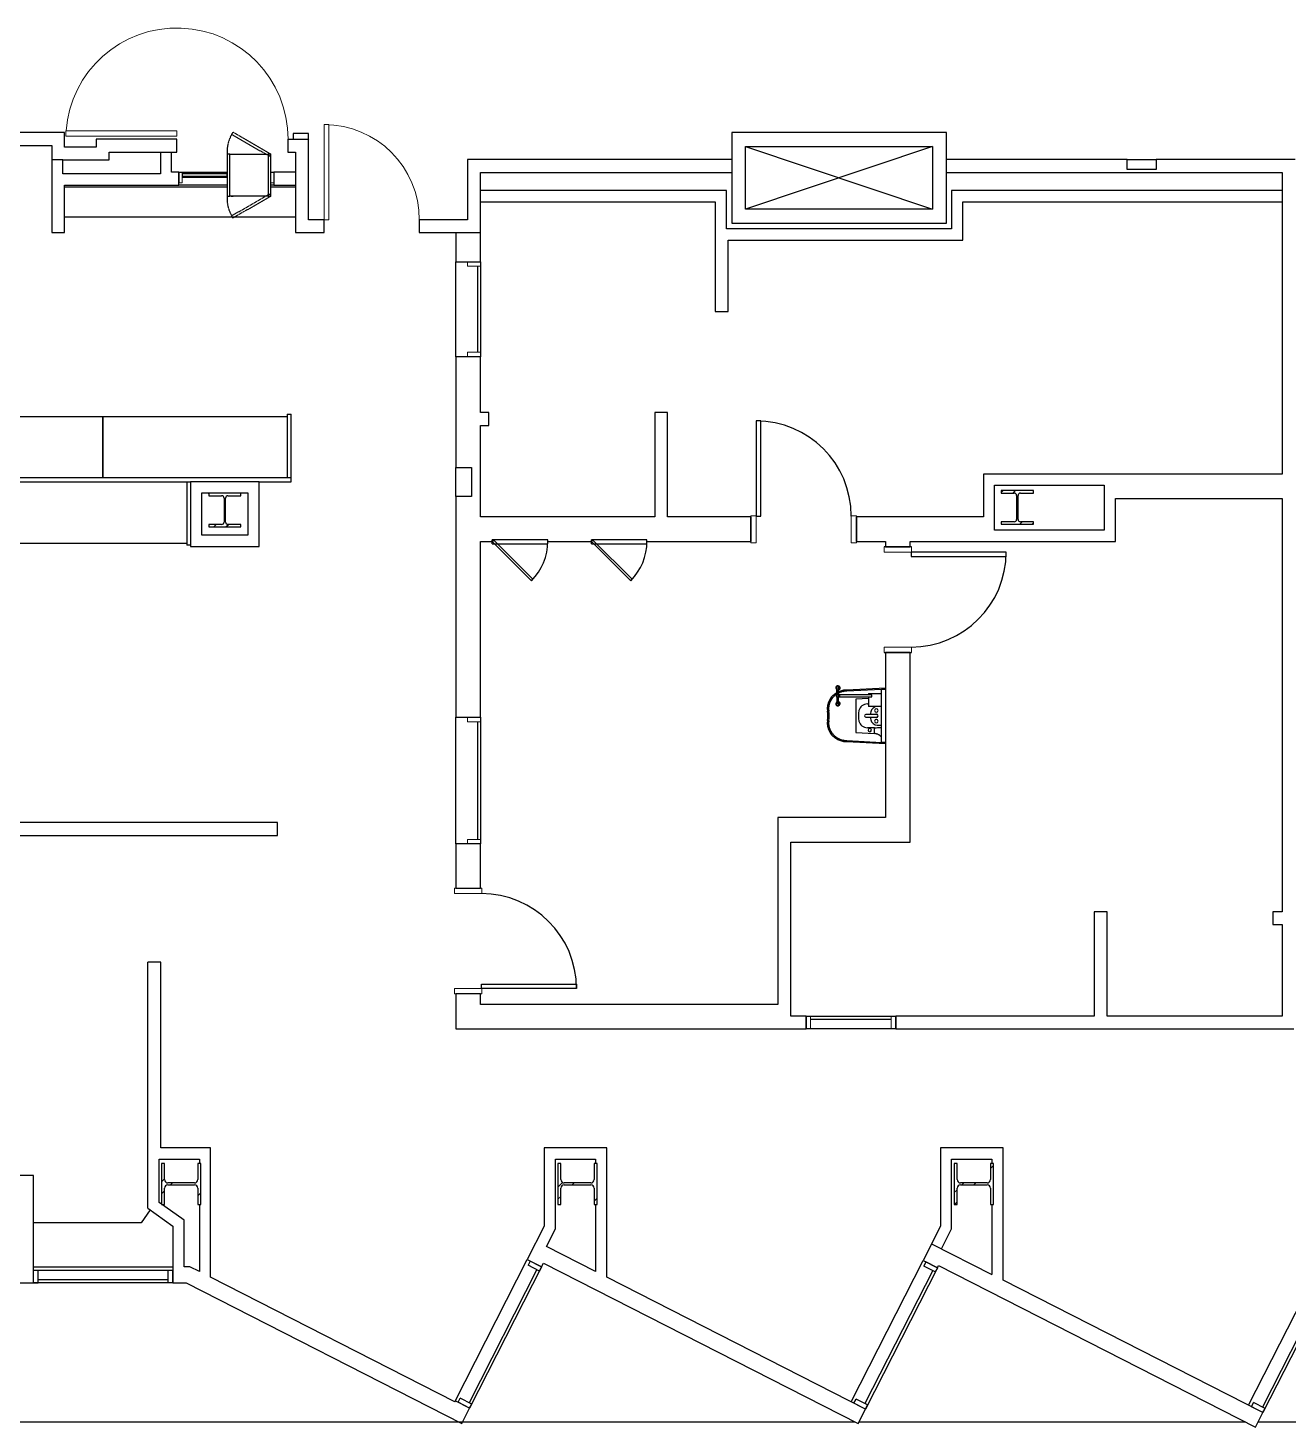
# Model space of a CAD drawing. Extents: x 0 to 5623, y -76 to 3106.
# Drawn here: x 3973 to 4450, y 1308 to 1838 of the extents above; entities that cross this region are included whole.
import ezdxf

# ---------------------------------------------------------------- set-up
doc = ezdxf.new("R2010")
doc.units = 0
doc.header["$MEASUREMENT"] = 0
doc.linetypes.add('Dash', pattern=[0.25, 0.125, -0.125])
for name, color, linetype in [('A-DOOR', 2, 'CONTINUOUS'), ('A-FLOR-CASE', 3, 'CONTINUOUS'), ('A-FLOR-PFIX', 2, 'CONTINUOUS'), ('A-FLOR-SHFT', 1, 'CONTINUOUS'), ('A-GLAZ', 2, 'CONTINUOUS'), ('A-GLAZ-SILL', 1, 'CONTINUOUS'), ('A-WALL-FULL', 6, 'CONTINUOUS'), ('S-COLS', 5, 'CONTINUOUS')]:
    doc.layers.add(name, color=color, linetype=linetype)
for name, color, linetype, lineweight in [('A-GENM', 1, 'CONTINUOUS', 9), ('A-WALL', 4, 'CONTINUOUS', 35), ('E-A-GLAZ', 2, 'CONTINUOUS', 9)]:
    doc.layers.add(name, color=color, linetype=linetype, lineweight=lineweight)

msp = doc.modelspace()

# ---------------------------------------------------------------- hatches: boundary and pattern name
at = {"layer": 'S-COLS'}
h = msp.add_hatch(dxfattribs=at)
h.set_pattern_fill('FP_18', color=256, style=0, pattern_type=2)
h.set_pattern_definition([(45, (-10.131, 122.846), (-9.503515, 9.503515), []), (45, (-10.131, 137.246), (-9.503515, 9.503515), [])])
h.paths.add_polyline_path([(4041.79, 1648.77), (4053.99, 1648.77), (4053.99, 1649.67), (4049.08, 1649.67), (4048.62, 1649.8), (4048.29, 1650.13), (4048.16, 1650.59), (4048.16, 1659.66), (4048.29, 1660.12), (4048.62, 1660.45), (4049.08, 1660.57), (4053.99, 1660.57), (4053.99, 1661.47), (4041.79, 1661.47), (4041.79, 1660.57), (4046.7, 1660.57), (4047.16, 1660.45), (4047.49, 1660.12), (4047.61, 1659.66), (4047.61, 1650.59), (4047.49, 1650.13), (4047.16, 1649.8), (4046.7, 1649.67), (4041.79, 1649.67)], flags=0)
h = msp.add_hatch(dxfattribs=at)
h.set_pattern_fill('FP_58', color=256, style=0, pattern_type=2)
h.set_pattern_definition([(45, (-10.131, 122.846), (-9.503515, 9.503515), []), (45, (-10.131, 137.246), (-9.503515, 9.503515), [])])
h.paths.add_polyline_path([(4353.99, 1649.77), (4353.99, 1650.67), (4349.08, 1650.67), (4348.62, 1650.8), (4348.29, 1651.13), (4348.16, 1651.59), (4348.16, 1660.66), (4348.29, 1661.12), (4348.62, 1661.45), (4349.08, 1661.57), (4353.99, 1661.57), (4353.99, 1662.47), (4341.79, 1662.47), (4341.79, 1661.57), (4346.7, 1661.57), (4347.16, 1661.45), (4347.49, 1661.12), (4347.61, 1660.52), (4347.61, 1651.59), (4347.49, 1651.13), (4347.16, 1650.8), (4346.7, 1650.67), (4341.79, 1650.67), (4341.79, 1649.77), (4353.37, 1649.77)], flags=0)
h = msp.add_hatch(dxfattribs=at)
h.set_pattern_fill('FP_21', color=256, angle=-90, style=0, pattern_type=2)
h.set_pattern_definition([(45, (-10.131, 122.846), (-9.503515, 9.503515), []), (45, (-10.131, 137.246), (-9.503515, 9.503515), [])])
h.paths.add_polyline_path([(4025.08, 1392.37), (4025.08, 1398.5), (4025.25, 1399.14), (4025.72, 1399.61), (4026.36, 1399.78), (4036.41, 1399.78), (4037.06, 1399.61), (4037.53, 1399.14), (4037.7, 1398.5), (4037.7, 1392.37), (4038.79, 1392.37), (4038.79, 1407.87), (4037.7, 1407.87), (4037.7, 1401.75), (4037.53, 1401.11), (4037.06, 1400.64), (4036.41, 1400.46), (4026.36, 1400.46), (4025.72, 1400.64), (4025.25, 1401.11), (4025.08, 1401.75), (4025.08, 1407.87), (4023.99, 1407.87), (4023.99, 1392.37)], flags=0)
h = msp.add_hatch(dxfattribs=at)
h.set_pattern_fill('FP_22', color=256, angle=-90, style=0, pattern_type=2)
h.set_pattern_definition([(45, (-10.131, 122.846), (-9.503515, 9.503515), []), (45, (-10.131, 137.246), (-9.503515, 9.503515), [])])
h.paths.add_polyline_path([(4175.08, 1392.37), (4175.08, 1398.5), (4175.25, 1399.14), (4175.72, 1399.61), (4176.36, 1399.78), (4186.41, 1399.78), (4187.06, 1399.61), (4187.53, 1399.14), (4187.7, 1398.5), (4187.7, 1392.37), (4188.79, 1392.37), (4188.79, 1407.87), (4187.7, 1407.87), (4187.7, 1401.75), (4187.53, 1401.11), (4187.06, 1400.64), (4186.41, 1400.46), (4176.36, 1400.46), (4175.72, 1400.64), (4175.25, 1401.11), (4175.08, 1401.75), (4175.08, 1407.87), (4173.99, 1407.87), (4173.99, 1392.37)], flags=0)
h = msp.add_hatch(dxfattribs=at)
h.set_pattern_fill('FP_23', color=256, angle=-90, style=0, pattern_type=2)
h.set_pattern_definition([(45, (-10.131, 122.846), (-9.503515, 9.503515), []), (45, (-10.131, 137.246), (-9.503515, 9.503515), [])])
h.paths.add_polyline_path([(4337.7, 1392.37), (4338.79, 1392.37), (4338.79, 1407.87), (4337.7, 1407.87), (4337.7, 1401.75), (4337.53, 1401.11), (4337.06, 1400.64), (4336.41, 1400.46), (4326.36, 1400.46), (4325.72, 1400.64), (4325.25, 1401.11), (4325.08, 1401.75), (4325.08, 1407.87), (4323.99, 1407.87), (4323.99, 1392.37), (4325.08, 1392.37), (4325.08, 1398.5), (4325.25, 1399.14), (4325.72, 1399.61), (4326.36, 1399.78), (4336.41, 1399.78), (4337.06, 1399.61), (4337.53, 1399.14), (4337.7, 1398.5)], flags=0)

# ---------------------------------------------------------------- linework, layer by layer
at = {"layer": 'A-DOOR', "lineweight": 18}
for p, q in [((4085.51, 1801), (4087.26, 1801)), ((4085.51, 1765), (4085.51, 1801)), ((4087.26, 1765), (4087.26, 1801)), ((4029.76, 1798.61), (3987.76, 1798.61)), ((3987.76, 1796.62), (3987.76, 1798.61)), ((4029.76, 1796.62), (3987.76, 1796.62)), ((4029.76, 1796.62), (4029.76, 1798.61)), ((4085.51, 1765), (4087.26, 1765)), ((4247.01, 1653), (4247.01, 1642.75)), ((4249.01, 1653), (4247.01, 1653)), ((4249.01, 1642.75), (4249.01, 1653)), ((4287.01, 1653), (4285.01, 1653)), ((4285.01, 1653), (4285.01, 1642.75)), ((4287.01, 1642.75), (4287.01, 1653)), ((4247.01, 1642.75), (4249.01, 1642.75)), ((4285.01, 1642.75), (4287.01, 1642.75)), ((4297.51, 1641.25), (4297.51, 1639.25)), ((4297.51, 1639.25), (4307.76, 1639.25)), ((4307.76, 1639.25), (4307.76, 1641.25)), ((4307.76, 1603.25), (4297.51, 1603.25)), ((4297.51, 1603.25), (4297.51, 1601.25)), ((4307.76, 1601.25), (4307.76, 1603.25)), ((4134.89, 1510), (4134.89, 1512)), ((4134.89, 1512), (4145.14, 1512)), ((4145.14, 1510), (4134.89, 1510)), ((4145.14, 1512), (4145.14, 1510)), ((4134.89, 1474), (4145.14, 1474)), ((4134.89, 1472), (4134.89, 1474)), ((4145.14, 1472), (4134.89, 1472)), ((4145.14, 1474), (4145.14, 1472))]:
    msp.add_line(p, q, dxfattribs=at)
at = {"layer": 'A-DOOR'}
for p, q in [((4249.01, 1688.87), (4249.01, 1653)), ((4250.76, 1688.87), (4249.01, 1688.87)), ((4250.76, 1652.87), (4250.76, 1688.87)), ((4249.01, 1652.87), (4250.76, 1652.87)), ((4149.14, 1642.37), (4149.14, 1643.87)), ((4170.14, 1643.87), (4149.14, 1643.87)), ((4149.14, 1643.25), (4149.67, 1643.78)), ((4149.14, 1643.25), (4163.99, 1628.4)), ((4149.14, 1642.37), (4170.14, 1642.37)), ((4164.52, 1628.93), (4149.67, 1643.78)), ((4170.14, 1642.37), (4170.14, 1643.87)), ((4186.68, 1642.37), (4186.68, 1643.87)), ((4207.68, 1643.87), (4186.68, 1643.87)), ((4186.68, 1643.25), (4187.21, 1643.78)), ((4186.68, 1643.25), (4201.53, 1628.4)), ((4186.68, 1642.37), (4207.68, 1642.37)), ((4202.06, 1628.93), (4187.21, 1643.78)), ((4207.68, 1642.37), (4207.68, 1643.87)), ((4307.64, 1639.25), (4307.64, 1637.5)), ((4307.64, 1637.5), (4343.64, 1637.5)), ((4343.64, 1639.25), (4307.76, 1639.25)), ((4343.64, 1637.5), (4343.64, 1639.25)), ((4163.99, 1628.4), (4164.52, 1628.93)), ((4201.53, 1628.4), (4202.06, 1628.93)), ((4145.01, 1475.75), (4181.01, 1475.75)), ((4145.01, 1474), (4145.01, 1475.75)), ((4181.01, 1474), (4145.14, 1474)), ((4181.01, 1475.75), (4181.01, 1474))]:
    msp.add_line(p, q, dxfattribs=at)
at = {"layer": 'A-DOOR', "lineweight": 5}
for centre, radius, end in [((4029.76, 1795.5), 42.07, 175.7667), ((4085.51, 1765), 36, 90)]:
    msp.add_arc(centre, radius, 0, end, dxfattribs=at)
at = {"layer": 'A-DOOR'}
for centre, radius, start, end in [((4249.01, 1652.87), 36, 0, 90), ((4149.41, 1642.37), 0.116, 180, 0), ((4149.14, 1643.25), 21, 315, 0), ((4186.95, 1642.37), 0.116, 180, 0), ((4186.68, 1643.25), 21, 315, 0), ((4307.64, 1639.25), 36, 270, 0), ((4145.01, 1474), 36, 0, 90)]:
    msp.add_arc(centre, radius, start, end, dxfattribs=at)
at = {"layer": 'A-FLOR-CASE'}
for p, q in [((4048.76, 1777.37), (3987.26, 1777.37)), ((4074.64, 1777.37), (4065.26, 1777.37)), ((3987.26, 1766.12), (4074.64, 1766.12)), ((4001.76, 1690.37), (3929.63, 1690.37)), ((4071.51, 1690.37), (4001.76, 1690.37)), ((4001.76, 1690.37), (4001.76, 1667.37)), ((4001.76, 1667.37), (4001.76, 1690.37)), ((4071.51, 1691.37), (4073.01, 1691.37)), ((4071.51, 1691.37), (4071.51, 1667.37)), ((4073.01, 1667.37), (4073.01, 1691.37)), ((4073.01, 1667.37), (3857.51, 1667.37)), ((3890.89, 1665.87), (4034.89, 1665.87)), ((4033.51, 1665.87), (4034.89, 1665.87)), ((4033.51, 1665.87), (4033.51, 1641.87)), ((4060.89, 1665.87), (4073.01, 1665.87)), ((4073.01, 1667.37), (4071.51, 1667.37)), ((4073.01, 1665.87), (4073.01, 1667.37)), ((3964.64, 1642.62), (4033.51, 1642.62)), ((4034.89, 1641.87), (4033.51, 1641.87)), ((4019.64, 1390.25), (4016.18, 1385.38)), ((4016.18, 1385.38), (3975.51, 1385.38))]:
    msp.add_line(p, q, dxfattribs=at)
at = {"layer": 'A-FLOR-PFIX'}
for p, q in [((4279.54, 1585.38), (4279.44, 1585.38)), ((4279.44, 1585.38), (4279.53, 1585.38)), ((4279.44, 1584.28), (4279.54, 1584.28)), ((4279.53, 1584.28), (4279.44, 1584.28)), ((4279.54, 1585.38), (4279.54, 1587.68)), ((4279.54, 1587.13), (4279.54, 1585.38)), ((4279.54, 1584.29), (4279.54, 1581.98)), ((4279.54, 1584.28), (4279.54, 1582.53)), ((4280.08, 1587.75), (4280.08, 1585.38)), ((4280.08, 1585.38), (4280.08, 1586.99)), ((4280.18, 1585.38), (4280.08, 1585.38)), ((4280.08, 1585.38), (4280.18, 1585.38)), ((4280.08, 1584.29), (4280.08, 1581.92)), ((4280.08, 1584.28), (4280.17, 1584.28)), ((4280.08, 1582.67), (4280.08, 1584.28)), ((4280.17, 1584.28), (4280.09, 1584.28)), ((4280.17, 1584.28), (4280.21, 1584.34)), ((4280.17, 1584.28), (4280.21, 1584.34)), ((4280.21, 1585.33), (4280.18, 1585.38)), ((4280.21, 1585.33), (4280.18, 1585.38)), ((4280.27, 1585.27), (4280.21, 1585.33)), ((4280.21, 1584.34), (4280.27, 1584.4)), ((4280.58, 1585.27), (4280.27, 1585.27)), ((4280.27, 1585.27), (4280.58, 1585.27)), ((4280.27, 1584.4), (4280.58, 1584.4)), ((4280.58, 1584.4), (4280.27, 1584.4)), ((4292.76, 1585.15), (4280.66, 1585.17)), ((4280.66, 1584.49), (4292.76, 1584.49)), ((4283.28, 1587.09), (4298.01, 1587.87)), ((4296.51, 1587.28), (4283.28, 1586.59)), ((4283.28, 1587.09), (4283.28, 1586.59)), ((4291.51, 1583.82), (4286.77, 1583.57)), ((4286.77, 1583.57), (4286.77, 1570.93)), ((4286.77, 1583.57), (4286.77, 1570.93)), ((4291.51, 1585.75), (4291.51, 1585.15)), ((4291.51, 1585.75), (4292.76, 1585.75)), ((4291.51, 1584.49), (4291.51, 1580.75)), ((4292.76, 1585.75), (4296.51, 1585.75)), ((4292.76, 1584.49), (4292.76, 1585.15)), ((4296.51, 1567.13), (4296.51, 1587.37)), ((4296.51, 1587.37), (4298.01, 1587.37)), ((4291.1, 1581.75), (4291.52, 1581.75)), ((4292.76, 1580.75), (4291.51, 1580.75)), ((4296.51, 1580.75), (4292.76, 1580.75)), ((4293.76, 1572.75), (4291.1, 1572.75)), ((4293.76, 1570.55), (4293.76, 1572.75)), ((4294.86, 1573.75), (4296.51, 1573.75)), ((4283.28, 1567.91), (4296.51, 1567.22)), ((4283.28, 1567.91), (4283.28, 1567.41)), ((4298.01, 1566.63), (4283.28, 1567.41)), ((4286.77, 1570.93), (4293.76, 1570.56)), ((4298.01, 1567.13), (4296.51, 1567.13))]:
    msp.add_line(p, q, dxfattribs=at)
at = {"layer": 'A-FLOR-PFIX', "flags": 128}
for points in [[(4279.54, 1585.49), (4279.38, 1585.38), (4279.15, 1585.22), (4278.93, 1585.05), (4278.71, 1584.86), (4278.51, 1584.67), (4278.3, 1584.47), (4278.11, 1584.27), (4277.93, 1584.05), (4277.75, 1583.83), (4277.59, 1583.6), (4277.43, 1583.37), (4277.28, 1583.12), (4277.18, 1582.94)], [(4282.25, 1586.53), (4281.97, 1586.48), (4281.69, 1586.42), (4281.42, 1586.35), (4281.15, 1586.26), (4280.88, 1586.17), (4280.62, 1586.06), (4280.36, 1585.95), (4280.11, 1585.82)], [(4282.19, 1587.04), (4282.74, 1587.07), (4283.28, 1587.09)], [(4283.28, 1586.59), (4282.76, 1586.56), (4282.25, 1586.53)], [(4277.18, 1582.94), (4277.07, 1582.73), (4276.96, 1582.5), (4276.87, 1582.28), (4276.78, 1582.05), (4276.7, 1581.81), (4276.63, 1581.58), (4276.58, 1581.34), (4276.53, 1581.1), (4276.49, 1580.86), (4276.46, 1580.61), (4276.44, 1580.37), (4276.43, 1580.12), (4276.43, 1579.88), (4276.44, 1579.63), (4276.46, 1579.39), (4276.49, 1579.14), (4276.5, 1579.08)], [(4276.5, 1575.42), (4276.47, 1575.18), (4276.44, 1574.93), (4276.43, 1574.69), (4276.43, 1574.44), (4276.44, 1574.2), (4276.45, 1573.95), (4276.48, 1573.71), (4276.52, 1573.47), (4276.56, 1573.22), (4276.62, 1572.99), (4276.68, 1572.75), (4276.76, 1572.51), (4276.84, 1572.28), (4276.94, 1572.06), (4277.04, 1571.83), (4277.15, 1571.61), (4277.18, 1571.56)], [(4294.51, 1577.75), (4294.51, 1577.75), (4294.51, 1577.75), (4294.5, 1577.75), (4294.49, 1577.75), (4294.47, 1577.75), (4294.46, 1577.75), (4294.44, 1577.75), (4294.41, 1577.75), (4294.39, 1577.75), (4294.36, 1577.75), (4294.32, 1577.75), (4294.29, 1577.75), (4294.25, 1577.75), (4294.21, 1577.75), (4294.16, 1577.75), (4294.12, 1577.75), (4294.07, 1577.75), (4294.02, 1577.75), (4293.96, 1577.75), (4293.91, 1577.75), (4293.85, 1577.75), (4293.79, 1577.75), (4293.73, 1577.75), (4293.66, 1577.75), (4293.59, 1577.75), (4293.53, 1577.75), (4293.46, 1577.75), (4293.39, 1577.75), (4293.31, 1577.75), (4293.24, 1577.75), (4293.16, 1577.75), (4293.09, 1577.75), (4293.01, 1577.75), (4292.93, 1577.75), (4292.85, 1577.75), (4292.78, 1577.75), (4292.7, 1577.75), (4292.62, 1577.75), (4292.54, 1577.75), (4292.46, 1577.75), (4292.38, 1577.75), (4292.3, 1577.75), (4292.22, 1577.75), (4292.14, 1577.75), (4292.06, 1577.75), (4291.98, 1577.75), (4291.91, 1577.75), (4291.83, 1577.75), (4291.76, 1577.75), (4291.68, 1577.75), (4291.61, 1577.75), (4291.54, 1577.75), (4291.47, 1577.75), (4291.4, 1577.75), (4291.34, 1577.75), (4291.27, 1577.75), (4291.21, 1577.75), (4291.15, 1577.75), (4291.09, 1577.75), (4291.04, 1577.75), (4290.99, 1577.75), (4290.94, 1577.75), (4290.89, 1577.75), (4290.84, 1577.75), (4290.8, 1577.75), (4290.76, 1577.75), (4290.72, 1577.75), (4290.69, 1577.75), (4290.66, 1577.75), (4290.63, 1577.75), (4290.6, 1577.75), (4290.58, 1577.75), (4290.56, 1577.75), (4290.55, 1577.75), (4290.53, 1577.75), (4290.52, 1577.75), (4290.52, 1577.75), (4290.51, 1577.75), (4290.51, 1577.75)], [(4290.51, 1576.75), (4290.52, 1576.75), (4290.52, 1576.75), (4290.53, 1576.75), (4290.54, 1576.75), (4290.55, 1576.75), (4290.57, 1576.75), (4290.59, 1576.75), (4290.62, 1576.75), (4290.64, 1576.75), (4290.67, 1576.75), (4290.7, 1576.75), (4290.74, 1576.75), (4290.78, 1576.75), (4290.82, 1576.75), (4290.86, 1576.75), (4290.91, 1576.75), (4290.96, 1576.75), (4291.01, 1576.75), (4291.06, 1576.75), (4291.12, 1576.75), (4291.18, 1576.75), (4291.24, 1576.75), (4291.3, 1576.75), (4291.37, 1576.75), (4291.43, 1576.75), (4291.5, 1576.75), (4291.57, 1576.75), (4291.64, 1576.75), (4291.72, 1576.75), (4291.79, 1576.75), (4291.86, 1576.75), (4291.94, 1576.75), (4292.02, 1576.75), (4292.1, 1576.75), (4292.17, 1576.75), (4292.25, 1576.75), (4292.33, 1576.75), (4292.41, 1576.75), (4292.49, 1576.75), (4292.57, 1576.75), (4292.65, 1576.75), (4292.73, 1576.75), (4292.81, 1576.75), (4292.89, 1576.75), (4292.97, 1576.75), (4293.05, 1576.75), (4293.12, 1576.75), (4293.2, 1576.75), (4293.27, 1576.75), (4293.35, 1576.75), (4293.42, 1576.75), (4293.49, 1576.75), (4293.56, 1576.75), (4293.63, 1576.75), (4293.69, 1576.75), (4293.76, 1576.75), (4293.82, 1576.75), (4293.88, 1576.75), (4293.93, 1576.75), (4293.99, 1576.75), (4294.04, 1576.75), (4294.09, 1576.75), (4294.14, 1576.75), (4294.19, 1576.75), (4294.23, 1576.75), (4294.27, 1576.75), (4294.3, 1576.75), (4294.34, 1576.75), (4294.37, 1576.75), (4294.4, 1576.75), (4294.42, 1576.75), (4294.45, 1576.75), (4294.47, 1576.75), (4294.48, 1576.75), (4294.49, 1576.75), (4294.5, 1576.75), (4294.51, 1576.75), (4294.51, 1576.75), (4294.51, 1576.75)], [(4293.76, 1572.75), (4294.38, 1572.76), (4294.96, 1572.78), (4295.48, 1572.81), (4295.91, 1572.85), (4296.24, 1572.9), (4296.45, 1572.96), (4296.51, 1573.02)], [(4277.18, 1571.56), (4277.32, 1571.31), (4277.47, 1571.07), (4277.63, 1570.84), (4277.8, 1570.61), (4277.98, 1570.39), (4278.16, 1570.18), (4278.36, 1569.97), (4278.56, 1569.78), (4278.77, 1569.59), (4278.99, 1569.41), (4279.21, 1569.24), (4279.45, 1569.07), (4279.68, 1568.92), (4279.93, 1568.78), (4280.18, 1568.65), (4280.43, 1568.52), (4280.69, 1568.41), (4280.95, 1568.31), (4281.22, 1568.21), (4281.49, 1568.13), (4281.77, 1568.06), (4282.04, 1568), (4282.25, 1567.97)], [(4283.28, 1567.41), (4282.74, 1567.43), (4282.19, 1567.46)], [(4282.25, 1567.97), (4282.76, 1567.94), (4283.28, 1567.91)]]:
    msp.add_lwpolyline(points, dxfattribs=at)
at = {"layer": 'A-FLOR-PFIX'}
for centre, radius in [((4279.76, 1588.11), 0.483), ((4279.76, 1588.11), 0.433), ((4279.76, 1581.55), 0.483), ((4279.76, 1581.55), 0.433)]:
    msp.add_circle(centre, radius, dxfattribs=at)
for centre, radius, start, end in [((4279.76, 1588.11), 0.483, 96.7486, 160.1391), ((4279.94, 1587.89), 0.742, 58.0266, 108.4426), ((4279.94, 1587.89), 0.742, 280.5802, 108.4426), ((4280, 1587.79), 0.802, 275.6615, 65.2683), ((4282.57, 1580), 6.65, 151.3602, 188.6398), ((4283.38, 1579.56), 7.58, 136.1396, 151.3602), ((4283.38, 1579.56), 7.07, 140.6073, 151.3602), ((4279.94, 1587.89), 0.742, 148.4451, 181.9734), ((4279.94, 1587.89), 0.742, 148.4451, 237.3293), ((4280, 1587.79), 0.802, 174.7317, 235.2021), ((4282.4, 1584.84), 3.06, 172.7416, 187.0013), ((4279.59, 1584.45), 0.229, 176.9374, 227.5063), ((4279.58, 1585.22), 0.214, 130.9906, 179.451), ((4282.64, 1584.84), 3.27, 173.1685, 188.1056), ((4279.66, 1585.23), 0.266, 145.0635, 179.838), ((4279.63, 1584.42), 0.232, 190.53, 217.0896), ((4279.81, 1585.85), 0.539, 239.3102, 300.5414), ((4279.81, 1583.82), 0.541, 59.1599, 120.7868), ((4283.21, 1584.83), 3.11, 171.2509, 188.266), ((4283.21, 1584.83), 3.11, 171.2509, 188.266), ((4280.34, 1584.4), 0.203, 186.5275, 216.5254), ((4280.34, 1584.4), 0.203, 186.5313, 216.5215), ((4280.28, 1585.29), 0.142, 135.8825, 173.0849), ((4280.28, 1585.29), 0.142, 135.8825, 173.0849), ((4282.81, 1584.83), 2.66, 170.5792, 189.3688), ((4280.26, 1585.26), 0.0816, 124.4621, 175.88), ((4280.28, 1584.41), 0.101, 187.9294, 225.9687), ((4282.45, 1584.83), 2.24, 169.721, 190.2802), ((4280.32, 1585.21), 0.0775, 130.408, 161.7959), ((4280.29, 1584.44), 0.0437, 185.7546, 244.417), ((4282.8, 1584.84), 2.28, 170.5114, 190.1835), ((4280.65, 1585.2), 0.0999, 137.1755, 171.3972), ((4280.6, 1584.44), 0.0453, 186.2449, 241.5633), ((4280.57, 1585.18), 0.0869, 355.5961, 87.7025), ((4280.57, 1584.49), 0.0925, 276.9537, 359.7948), ((4282.33, 1584.83), 1.75, 168.2917, 191.7083), ((4280.64, 1585.19), 0.0169, 359.4606, 183.1545), ((4280.64, 1584.48), 0.017, 176.9548, 0.1007), ((4264.47, 1577.25), 11.66, 351.3602, 8.6398), ((4282.57, 1580), 6.14, 151.3602, 188.6398), ((4264.47, 1577.25), 12.17, 351.3602, 8.6398), ((4280, 1581.88), 0.802, 124.7979, 185.2683), ((4279.94, 1581.78), 0.742, 122.6707, 211.5549), ((4279.94, 1581.78), 0.742, 178.0266, 211.5549), ((4279.76, 1581.55), 0.483, 199.8609, 263.2514), ((4279.94, 1581.78), 0.742, 251.5574, 79.4654), ((4279.94, 1581.78), 0.742, 251.5574, 301.9734), ((4280, 1581.88), 0.802, 294.7317, 84.3931), ((4296.67, 1577.25), 8.96, 167.3613, 192.6387), ((4291.1, 1578.5), 3.25, 90, 167.3613), ((4299.2, 1577.25), 6.97, 167.3613, 175.861), ((4294.86, 1578.22), 2.53, 90, 167.3613), ((4294.51, 1579.25), 0.656, 90, 270), ((4294.51, 1577.25), 0.656, 90, 131.0248), ((4294.51, 1579.25), 0.656, 270, 90), ((4294.51, 1577.25), 0.656, 270, 90), ((4282.57, 1574.5), 6.65, 171.3602, 208.6398), ((4282.57, 1574.5), 6.14, 171.3602, 208.6398), ((4291.1, 1576), 3.25, 192.6387, 270), ((4290.51, 1577.25), 0.5, 75, 165), ((4290.51, 1577.25), 0.5, 195, 285), ((4292.01, 1571.87), 0.625, 90, 270), ((4292.01, 1571.87), 0.625, 270, 90), ((4299.2, 1577.25), 6.97, 184.3891, 192.6387), ((4294.86, 1576.28), 2.53, 192.6387, 270), ((4294.51, 1575.25), 0.656, 90, 270), ((4294.51, 1577.25), 0.656, 234.4444, 270), ((4294.51, 1577.25), 0.5, 255, 330), ((4294.51, 1577.25), 0.5, 30, 103.9102), ((4294.51, 1575.25), 0.656, 270, 90), ((4283.38, 1574.94), 7.58, 208.6398, 223.8604), ((4283.38, 1574.94), 7.07, 208.6398, 219.3927)]:
    msp.add_arc(centre, radius, start, end, dxfattribs=at)
for points, knots in [([(4277.92, 1584.81), (4278.11, 1585), (4278.51, 1585.38), (4279.07, 1585.79), (4279.42, 1586.01), (4279.54, 1586.08)], [0, 0, 0, 0, 0.1666667, 0.3333333, 0.4178843, 0.4178843, 0.4178843, 0.4178843]), ([(4279.54, 1585.48), (4279.41, 1585.4), (4279.05, 1585.15), (4278.49, 1584.68), (4278.1, 1584.26), (4277.92, 1584.04)], [0.5772734, 0.5772734, 0.5772734, 0.5772734, 0.6666667, 0.8333333, 1, 1, 1, 1]), ([(4280.08, 1586.37), (4280.26, 1586.46), (4280.95, 1586.76), (4281.67, 1586.95), (4282.19, 1587.04)], [0.5422374, 0.5422374, 0.5422374, 0.5422374, 0.6666667, 1, 1, 1, 1]), ([(4282.25, 1586.53), (4281.7, 1586.44), (4280.96, 1586.23), (4280.26, 1585.9), (4280.08, 1585.8)], [0, 0, 0, 0, 0.3333333, 0.4548487, 0.4548487, 0.4548487, 0.4548487]), ([(4282.27, 1586.28), (4282.27, 1586.31), (4282.26, 1586.4), (4282.25, 1586.5), (4282.25, 1586.53), (4282.25, 1586.53)], [-0.8104972, -0.8104972, -0.8104972, -0.8104972, -0.6666667, -0.3333333, 0, 0, 0, 0]), ([(4277.92, 1570.46), (4278.1, 1570.24), (4278.49, 1569.82), (4279.37, 1569.08), (4280.61, 1568.37), (4281.7, 1568.06), (4282.25, 1567.97)], [0, 0, 0, 0, 0.166667, 0.333333, 0.666667, 1, 1, 1, 1]), ([(4282.19, 1567.46), (4281.67, 1567.55), (4280.62, 1567.83), (4279.4, 1568.46), (4278.51, 1569.12), (4278.11, 1569.5), (4277.92, 1569.69)], [0, 0, 0, 0, 0.333333, 0.666667, 0.833333, 1, 1, 1, 1]), ([(4282.27, 1568.22), (4282.27, 1568.19), (4282.26, 1568.1), (4282.25, 1568), (4282.25, 1567.97), (4282.25, 1567.97)], [0.1895027, 0.1895027, 0.1895027, 0.1895027, 0.3333333, 0.6666667, 1, 1, 1, 1]), ([(4296.51, 1568.81), (4296.51, 1568.89), (4296.48, 1569.06), (4296.33, 1569.34), (4296.09, 1569.61), (4295.77, 1569.88), (4295.44, 1570.08), (4295.13, 1570.23), (4294.88, 1570.33), (4294.62, 1570.41), (4294.25, 1570.5), (4293.96, 1570.54), (4293.76, 1570.55)], [0, 0, 0, 0, 0.125, 0.25, 0.375, 0.5, 0.625, 0.6875, 0.75, 0.8125, 0.875, 1, 1, 1, 1])]:
    msp.add_open_spline(points, degree=3, knots=knots, dxfattribs=at)
for points in [[(4276.12, 1581.58), (4276.05, 1581.3), (4276, 1581.01), (4275.97, 1580.73)], [(4275.97, 1573.77), (4276, 1573.49), (4276.05, 1573.2), (4276.12, 1572.92)], [(4276.13, 1577.36), (4276.14, 1577.29), (4276.14, 1577.21), (4276.14, 1577.14)]]:
    msp.add_open_spline(points, degree=3, dxfattribs=at)
at = {"layer": 'A-FLOR-SHFT'}
for p, q in [((4315.76, 1792.75), (4245.01, 1769)), ((4245.01, 1792.75), (4315.76, 1769))]:
    msp.add_line(p, q, dxfattribs=at)
at = {"layer": 'A-GENM', "lineweight": 18}
for p, q in [((4233.51, 1769.75), (4233.51, 1771.75)), ((4448.14, 1657.5), (4448.14, 1659.5))]:
    msp.add_line(p, q, dxfattribs=at)
at = {"layer": 'A-GLAZ', "linetype": 'Dash'}
for p, q in [((4050.47, 1797.26), (4050.97, 1798.12)), ((4064.76, 1789.01), (4050.47, 1797.26)), ((4065.26, 1789.87), (4050.97, 1798.12)), ((4065.26, 1789.87), (4064.76, 1789.01)), ((4050.47, 1766.49), (4064.76, 1774.74)), ((4065.26, 1773.87), (4050.97, 1765.62)), ((4064.76, 1774.74), (4065.26, 1773.87)), ((4050.97, 1765.62), (4050.47, 1766.49))]:
    msp.add_line(p, q, dxfattribs=at)
at = {"layer": 'A-GLAZ'}
for p, q in [((4049.76, 1789.87), (4048.76, 1789.87)), ((4048.76, 1789.87), (4048.76, 1773.87)), ((4049.76, 1773.87), (4049.76, 1789.87)), ((4049.76, 1789.87), (4064.26, 1789.87)), ((4050.26, 1789.87), (4051.01, 1789.87)), ((4065.26, 1789.87), (4064.26, 1789.87)), ((4064.26, 1789.87), (4064.26, 1773.87)), ((4065.26, 1773.87), (4065.26, 1789.87)), ((4048.76, 1782.62), (4031.76, 1782.62)), ((4031.76, 1782.62), (4031.76, 1781.12)), ((4048.76, 1782.37), (4031.76, 1782.37)), ((4048.76, 1781.37), (4031.76, 1781.37)), ((4031.76, 1781.12), (4048.76, 1781.12)), ((4033.42, 1782.37), (4033.42, 1782.37)), ((4033.42, 1781.37), (4033.42, 1781.37)), ((4048.17, 1782.37), (4048.17, 1782.37)), ((4048.17, 1781.37), (4048.17, 1781.37)), ((4048.76, 1781.12), (4048.76, 1782.62)), ((4048.76, 1773.87), (4049.76, 1773.87)), ((4064.26, 1773.87), (4049.76, 1773.87)), ((4051.01, 1773.87), (4050.26, 1773.87)), ((4050.26, 1773.87), (4051.01, 1773.87)), ((4064.26, 1773.87), (4065.26, 1773.87)), ((4166, 1367.66), (4140.35, 1317.31)), ((4163.45, 1370.92), (4162.66, 1369.36)), ((4167, 1367.15), (4162.66, 1369.36)), ((4167.79, 1368.71), (4163.45, 1370.92)), ((4167.79, 1368.71), (4167, 1367.15)), ((4315.83, 1367.32), (4290.18, 1316.98)), ((4313.28, 1370.59), (4312.49, 1369.03)), ((4316.83, 1366.81), (4312.49, 1369.03)), ((4317.62, 1368.37), (4313.28, 1370.59)), ((4317.62, 1368.37), (4316.83, 1366.81)), ((4466.26, 1365.98), (4440.62, 1315.64)), ((4136.21, 1317.46), (4137.01, 1319.02)), ((4141.35, 1316.8), (4137.01, 1319.02)), ((4286.04, 1317.12), (4286.84, 1318.68)), ((4291.18, 1316.47), (4286.84, 1318.68)), ((4140.56, 1315.24), (4136.21, 1317.46)), ((4140.56, 1315.24), (4141.35, 1316.8)), ((4290.39, 1314.91), (4286.04, 1317.12)), ((4290.39, 1314.91), (4291.18, 1316.47)), ((4436.48, 1315.78), (4437.28, 1317.34)), ((4440.83, 1313.57), (4436.48, 1315.78)), ((4441.62, 1315.12), (4437.28, 1317.34)), ((4440.83, 1313.57), (4441.62, 1315.12))]:
    msp.add_line(p, q, dxfattribs=at)
at = {"layer": 'A-GLAZ', "lineweight": 18}
for p, q in [((4030.51, 1783), (4031.76, 1783)), ((4030.51, 1783), (4031.26, 1783)), ((4030.51, 1779), (4031.76, 1779)), ((4031.76, 1783), (4031.76, 1779)), ((4065.26, 1783), (4065.26, 1779)), ((4066.51, 1783), (4065.26, 1783)), ((4066.51, 1779), (4065.26, 1779)), ((4139.76, 1749.12), (4139.76, 1747.37)), ((4144.64, 1749.12), (4139.76, 1749.12)), ((4144.64, 1747.37), (4139.76, 1747.37)), ((4144.64, 1749.12), (4144.64, 1747.37)), ((4144.64, 1749.12), (4144.64, 1748.37)), ((4144.64, 1714.87), (4139.76, 1714.87)), ((4139.76, 1713.12), (4139.76, 1714.87)), ((4139.76, 1713.62), (4139.76, 1713.12)), ((4144.64, 1713.12), (4139.76, 1713.12)), ((4144.64, 1713.12), (4144.64, 1714.87)), ((4139.76, 1576.75), (4139.76, 1575)), ((4144.64, 1576.75), (4139.76, 1576.75)), ((4144.64, 1575), (4139.76, 1575)), ((4144.64, 1576.75), (4144.64, 1575)), ((4144.64, 1576.75), (4144.64, 1576)), ((4144.64, 1530.5), (4139.76, 1530.5)), ((4139.76, 1528.75), (4139.76, 1530.5)), ((4144.64, 1528.75), (4144.64, 1530.5)), ((4139.76, 1529.25), (4139.76, 1528.75)), ((4144.64, 1528.75), (4139.76, 1528.75)), ((4267.89, 1463.62), (4267.89, 1458.75)), ((4267.89, 1463.62), (4269.64, 1463.62)), ((4267.89, 1463.62), (4268.64, 1463.62)), ((4269.64, 1463.62), (4269.64, 1458.75)), ((4300.14, 1463.62), (4300.14, 1458.75)), ((4301.89, 1463.62), (4300.14, 1463.62)), ((4301.89, 1463.62), (4301.89, 1458.75)), ((4267.89, 1458.75), (4269.64, 1458.75)), ((4301.89, 1458.75), (4300.14, 1458.75)), ((4300.64, 1458.75), (4301.89, 1458.75)), ((4301.39, 1458.75), (4301.89, 1458.75))]:
    msp.add_line(p, q, dxfattribs=at)
at = {"layer": 'A-GLAZ', "lineweight": 25}
for p, q in [((4048.76, 1782.37), (4031.76, 1782.37)), ((4031.76, 1782.37), (4031.76, 1781.37)), ((4031.76, 1781.37), (4048.76, 1781.37)), ((4048.76, 1781.37), (4048.76, 1782.37)), ((4143.51, 1747.37), (4143.51, 1714.87)), ((4143.51, 1575), (4143.51, 1530.5)), ((4269.64, 1462.5), (4300.14, 1462.5)), ((3975.51, 1367.5), (4028.26, 1367.5)), ((3975.51, 1362.62), (3975.51, 1367.5)), ((3977.26, 1362.62), (3977.26, 1367.5)), ((4026.51, 1362.62), (4026.51, 1367.5)), ((4028.26, 1362.62), (4028.26, 1367.5)), ((3975.51, 1362.62), (3977.26, 1362.62)), ((4026.51, 1363.75), (3977.26, 1363.75)), ((4028.26, 1362.62), (4026.51, 1362.62))]:
    msp.add_line(p, q, dxfattribs=at)
at = {"layer": 'A-GLAZ', "linetype": 'Dash'}
for centre, start, end in [((4061.73, 1790.76), 150, 183.9137), ((4061.73, 1772.99), 176.0863, 210)]:
    msp.add_arc(centre, 12.99, start, end, dxfattribs=at)
at = {"layer": 'A-GLAZ-SILL'}
for p, q in [((4030.51, 1783), (4048.76, 1783)), ((4065.26, 1783), (4066.51, 1783)), ((4048.76, 1778.12), (4030.51, 1778.12)), ((4066.51, 1778.12), (4065.26, 1778.12)), ((4135.39, 1713.12), (4135.39, 1749.12)), ((4144.64, 1749.12), (4144.64, 1713.12)), ((4135.39, 1528.75), (4135.39, 1576.75)), ((4144.64, 1576.75), (4144.64, 1528.75)), ((4267.89, 1463.62), (4301.89, 1463.62)), ((4301.89, 1458.75), (4267.89, 1458.75)), ((4134.93, 1317.69), (4162.34, 1371.49)), ((3975.51, 1368.75), (4028.26, 1368.75)), ((4167.79, 1368.71), (4140.56, 1315.24)), ((4284.93, 1317.69), (4312.17, 1371.15)), ((4317.62, 1368.37), (4290.39, 1314.91)), ((4435.37, 1316.35), (4462.6, 1369.81)), ((4468.06, 1367.03), (4440.83, 1313.57)), ((4028.26, 1362.62), (3975.51, 1362.62))]:
    msp.add_line(p, q, dxfattribs=at)
at = {"layer": 'A-WALL'}
for p, q in [((4247.01, 1643.25), (4247.01, 1652.5)), ((4287.01, 1652.5), (4287.01, 1643.25)), ((4267.89, 1458.75), (4267.89, 1463.62)), ((4301.89, 1463.62), (4301.89, 1458.75))]:
    msp.add_line(p, q, dxfattribs=at)
at = {"layer": 'A-WALL-FULL'}
for p, q in [((3987.26, 1798), (3768.39, 1798)), ((3987.26, 1792.5), (3987.26, 1798)), ((4029.76, 1795.5), (3999.26, 1795.5)), ((3999.26, 1795.5), (3999.26, 1792.5)), ((4029.76, 1790.62), (4029.76, 1795.5)), ((4071.76, 1795.5), (4071.76, 1790.62)), ((4071.76, 1795.5), (4079.51, 1795.5)), ((4079.51, 1797.62), (4073.76, 1797.62)), ((4073.76, 1797.62), (4073.76, 1795.5)), ((4079.51, 1765), (4079.51, 1797.62)), ((4079.51, 1795.5), (4079.64, 1795.62)), ((4321.01, 1798), (4239.76, 1798)), ((4239.76, 1798), (4239.76, 1787.75)), ((4321.01, 1787.75), (4321.01, 1798)), ((3903.26, 1793.12), (3982.39, 1793.12)), ((3982.39, 1793.12), (3982.39, 1760.12)), ((3999.26, 1792.5), (3987.26, 1792.5)), ((4004.14, 1790.62), (4029.76, 1790.62)), ((4004.14, 1787.62), (4004.14, 1790.62)), ((4023.51, 1790.62), (4023.51, 1782.37)), ((4027.76, 1783), (4027.76, 1790.62)), ((4071.76, 1790.62), (4074.64, 1790.62)), ((4074.64, 1790.62), (4074.64, 1783)), ((4245.01, 1792.75), (4315.76, 1792.75)), ((4245.01, 1769), (4245.01, 1792.75)), ((4315.76, 1792.75), (4315.76, 1769)), ((3986.64, 1787.62), (3982.39, 1787.62)), ((3986.64, 1782.37), (3986.64, 1787.62)), ((3986.64, 1787.62), (4004.14, 1787.62)), ((4239.76, 1787.75), (4139.76, 1787.75)), ((4139.76, 1787.75), (4139.76, 1765)), ((4239.76, 1787.75), (4239.76, 1782.87)), ((4321.01, 1782.87), (4321.01, 1787.75)), ((4389.39, 1787.75), (4321.01, 1787.75)), ((4389.39, 1784.06), (4389.39, 1787.75)), ((4453.01, 1787.75), (4400.39, 1787.75)), ((4400.39, 1787.75), (4400.39, 1784.06)), ((4023.51, 1782.37), (3986.64, 1782.37)), ((4030.51, 1783), (4027.76, 1783)), ((4030.51, 1778.12), (4030.51, 1783)), ((4030.51, 1783), (4030.51, 1779)), ((4074.64, 1783), (4066.51, 1783)), ((4066.51, 1783), (4066.51, 1778.12)), ((4066.51, 1783), (4066.51, 1779)), ((4074.64, 1783), (4074.64, 1778.12)), ((4144.64, 1782.87), (4239.76, 1782.87)), ((4144.64, 1776), (4144.64, 1782.87)), ((4239.76, 1782.87), (4239.76, 1763.75)), ((4321.01, 1763.75), (4321.01, 1782.87)), ((4321.01, 1782.87), (4448.14, 1782.87)), ((4400.39, 1784.06), (4389.39, 1784.06)), ((4448.14, 1782.87), (4448.14, 1776)), ((3987.26, 1778.12), (4030.51, 1778.12)), ((3987.26, 1760.12), (3987.26, 1778.12)), ((4066.51, 1778.12), (4074.64, 1778.12)), ((4074.64, 1778.12), (4074.64, 1760.12)), ((4144.64, 1771.75), (4144.64, 1776)), ((4237.76, 1776), (4144.64, 1776)), ((4237.76, 1761.5), (4237.76, 1776)), ((4323.01, 1776), (4323.01, 1761.5)), ((4448.14, 1776), (4323.01, 1776)), ((4448.14, 1776), (4448.14, 1771.75)), ((4144.64, 1749.12), (4144.64, 1771.75)), ((4144.64, 1771.75), (4233.51, 1771.75)), ((4233.51, 1771.75), (4233.51, 1730.25)), ((4315.76, 1769), (4245.01, 1769)), ((4327.26, 1757.25), (4327.26, 1771.75)), ((4327.26, 1771.75), (4448.14, 1771.75)), ((4448.14, 1771.75), (4448.14, 1668.75)), ((4085.51, 1765), (4079.51, 1765)), ((4085.51, 1760.12), (4085.51, 1765)), ((4139.76, 1765), (4121.51, 1765)), ((4121.51, 1765), (4121.51, 1760.12)), ((4239.76, 1763.75), (4321.01, 1763.75)), ((3982.39, 1760.12), (3987.26, 1760.12)), ((4074.64, 1760.12), (4085.51, 1760.12)), ((4121.51, 1760.12), (4135.39, 1760.12)), ((4135.39, 1760.12), (4144.64, 1760.12)), ((4135.39, 1760.12), (4135.39, 1749.12)), ((4323.01, 1761.5), (4237.76, 1761.5)), ((4238.39, 1757.25), (4327.26, 1757.25)), ((4238.39, 1730.25), (4238.39, 1757.25)), ((4135.39, 1749.12), (4144.64, 1749.12)), ((4233.51, 1730.25), (4238.39, 1730.25)), ((4144.64, 1713.12), (4135.39, 1713.12)), ((4135.39, 1713.12), (4135.39, 1671.25)), ((4144.64, 1692.03), (4144.64, 1713.12)), ((4147.89, 1692.03), (4144.64, 1692.03)), ((4147.89, 1687.15), (4147.89, 1692.03)), ((4210.64, 1692.03), (4210.64, 1652.5)), ((4215.51, 1692.03), (4210.64, 1692.03)), ((4215.51, 1652.5), (4215.51, 1692.03)), ((4144.64, 1687.15), (4147.89, 1687.15)), ((4144.64, 1652.5), (4144.64, 1687.15)), ((4135.39, 1671.25), (4141.26, 1671.25)), ((4135.39, 1660.25), (4135.39, 1671.25)), ((4141.26, 1671.25), (4141.26, 1660.25)), ((4448.14, 1668.75), (4335.01, 1668.75)), ((4335.01, 1668.75), (4335.01, 1652.5)), ((4060.89, 1665.87), (4034.89, 1665.87)), ((4034.89, 1665.87), (4034.89, 1641.37)), ((4060.89, 1641.37), (4060.89, 1665.87)), ((4339.26, 1664.5), (4380.76, 1664.5)), ((4339.26, 1647.5), (4339.26, 1664.5)), ((4380.76, 1664.5), (4380.76, 1647.5)), ((4039.14, 1661.62), (4056.64, 1661.62)), ((4039.14, 1645.62), (4039.14, 1661.62)), ((4056.64, 1661.62), (4056.64, 1645.62)), ((4141.26, 1660.25), (4135.39, 1660.25)), ((4135.39, 1660.25), (4135.39, 1613.75)), ((4385.01, 1643.25), (4385.01, 1659.5)), ((4385.01, 1659.5), (4448.14, 1659.5)), ((4448.14, 1659.5), (4448.14, 1503.12)), ((4210.64, 1652.5), (4144.64, 1652.5)), ((4218.01, 1652.5), (4215.51, 1652.5)), ((4247.01, 1652.5), (4218.01, 1652.5)), ((4335.01, 1652.5), (4287.01, 1652.5)), ((4380.76, 1647.5), (4339.26, 1647.5)), ((4034.89, 1641.37), (4060.89, 1641.37)), ((4056.64, 1645.62), (4039.14, 1645.62)), ((4144.64, 1643.25), (4149.14, 1643.25)), ((4144.64, 1613.75), (4144.64, 1643.25)), ((4170.14, 1643.25), (4186.68, 1643.25)), ((4207.68, 1643.25), (4218.01, 1643.25)), ((4218.01, 1643.25), (4247.01, 1643.25)), ((4287.01, 1643.25), (4298.01, 1643.25)), ((4298.01, 1643.25), (4298.01, 1641.25)), ((4307.26, 1643.25), (4385.01, 1643.25)), ((4307.26, 1641.25), (4307.26, 1643.25)), ((4307.76, 1641.25), (4297.51, 1641.25)), ((4298.01, 1641.25), (4307.26, 1641.25)), ((4135.39, 1613.75), (4135.39, 1576.75)), ((4144.64, 1576.75), (4144.64, 1613.75)), ((4297.51, 1601.25), (4307.76, 1601.25)), ((4298.01, 1601.25), (4298.01, 1565.03)), ((4307.26, 1601.25), (4298.01, 1601.25)), ((4307.26, 1529.5), (4307.26, 1601.25)), ((4135.39, 1576.75), (4144.64, 1576.75)), ((4298.01, 1565.03), (4298.01, 1538.75)), ((4067.89, 1536.87), (3890.89, 1536.87)), ((4067.89, 1532), (4067.89, 1536.87)), ((4298.01, 1538.75), (4257.26, 1538.75)), ((4257.26, 1538.75), (4257.26, 1501)), ((3771.89, 1532), (4067.89, 1532)), ((4144.64, 1528.75), (4135.39, 1528.75)), ((4135.39, 1528.75), (4135.39, 1512)), ((4144.64, 1512), (4144.64, 1528.75)), ((4262.14, 1529.5), (4307.26, 1529.5)), ((4262.14, 1501), (4262.14, 1529.5)), ((4135.39, 1512), (4144.64, 1512)), ((4257.26, 1501), (4257.26, 1468)), ((4262.14, 1463.62), (4262.14, 1501)), ((4377.01, 1503.12), (4377.01, 1463.62)), ((4381.89, 1503.12), (4377.01, 1503.12)), ((4381.89, 1463.62), (4381.89, 1503.12)), ((4448.14, 1503.12), (4444.64, 1503.12)), ((4444.64, 1503.12), (4444.64, 1498.25)), ((4444.64, 1498.25), (4448.14, 1498.25)), ((4448.14, 1498.25), (4448.14, 1463.62)), ((4023.64, 1484), (4018.76, 1484)), ((4018.76, 1434), (4018.76, 1484)), ((4023.64, 1413.75), (4023.64, 1484)), ((4135.39, 1472), (4135.39, 1458.75)), ((4144.64, 1472), (4135.39, 1472)), ((4144.64, 1468), (4144.64, 1472)), ((4257.26, 1468), (4144.64, 1468)), ((4267.89, 1463.62), (4262.14, 1463.62)), ((4377.01, 1463.62), (4301.89, 1463.62)), ((4448.14, 1463.62), (4381.89, 1463.62)), ((4135.39, 1458.75), (4267.89, 1458.75)), ((4301.89, 1458.75), (4452.51, 1458.75)), ((4018.76, 1390.87), (4018.76, 1434)), ((4042.51, 1413.75), (4023.64, 1413.75)), ((4042.51, 1364.77), (4042.51, 1413.75)), ((4192.51, 1413.75), (4168.76, 1413.75)), ((4168.76, 1413.75), (4168.76, 1384.1)), ((4192.51, 1364.77), (4192.51, 1413.75)), ((4342.51, 1413.75), (4318.76, 1413.75)), ((4318.76, 1413.75), (4318.76, 1384.1)), ((4342.51, 1363.65), (4342.51, 1413.75)), ((4023.01, 1409.5), (4038.26, 1409.5)), ((4023.01, 1393.07), (4023.01, 1409.5)), ((4038.26, 1409.5), (4038.26, 1407.87)), ((4173.01, 1409.5), (4188.26, 1409.5)), ((4173.01, 1383.08), (4173.01, 1409.5)), ((4188.26, 1409.5), (4188.26, 1407.87)), ((4323.01, 1409.5), (4338.26, 1409.5)), ((4323.01, 1383.08), (4323.01, 1409.5)), ((4338.26, 1409.5), (4338.26, 1407.87)), ((3975.51, 1403.25), (3957.14, 1403.25)), ((3975.51, 1368.75), (3975.51, 1403.25)), ((4032.51, 1386.33), (4023.01, 1393.07)), ((4018.76, 1390.87), (4028.26, 1384.13)), ((4038.26, 1392.37), (4038.26, 1366.94)), ((4188.26, 1392.37), (4188.26, 1366.94)), ((4338.26, 1392.37), (4338.26, 1365.81)), ((4028.26, 1384.13), (4028.26, 1362.62)), ((4032.51, 1368.75), (4032.51, 1386.33)), ((4168.76, 1384.1), (4162.34, 1371.49)), ((4169.62, 1376.43), (4173.01, 1383.08)), ((4318.76, 1384.1), (4312.17, 1371.15)), ((4319.17, 1375.54), (4323.01, 1383.08)), ((4315.38, 1377.47), (4338.26, 1365.81)), ((4162.34, 1371.49), (4167.79, 1368.71)), ((4188.26, 1366.94), (4169.62, 1376.43)), ((3975.51, 1362.62), (3975.51, 1368.75)), ((4034.7, 1368.75), (4032.51, 1368.75)), ((4038.26, 1366.94), (4034.7, 1368.75)), ((4167.79, 1368.71), (4168.52, 1370.12)), ((4168.52, 1370.12), (4287.61, 1309.45)), ((4312.17, 1371.15), (4317.62, 1368.37)), ((4317.62, 1368.37), (4318.06, 1369.23)), ((4318.06, 1369.23), (4438.04, 1308.11)), ((3898.76, 1362.62), (3975.51, 1362.62)), ((4028.26, 1362.62), (4033.23, 1362.62)), ((4033.23, 1362.62), (4137.61, 1309.45)), ((4134.93, 1317.69), (4042.51, 1364.77)), ((4290.39, 1314.91), (4192.51, 1364.77)), ((4440.83, 1313.57), (4342.51, 1363.65)), ((4140.56, 1315.24), (4135.1, 1318.02)), ((4137.61, 1309.45), (4140.56, 1315.24)), ((4287.61, 1309.45), (4290.39, 1314.91)), ((4438.04, 1308.11), (4440.83, 1313.57)), ((4286.53, 1310), (3642.5, 1310)), ((4434.33, 1310), (4287.89, 1310)), ((4584.33, 1310), (4439.01, 1310))]:
    msp.add_line(p, q, dxfattribs=at)
msp.add_lwpolyline([(4389.39, 1787.75), (4400.39, 1787.75)], dxfattribs=at)
at = {"layer": 'E-A-GLAZ', "color": 8, "lineweight": 18}
for p, q in [((3975.51, 1367.5), (3977.26, 1367.5)), ((3976.01, 1367.5), (3975.51, 1367.5)), ((4028.26, 1367.5), (4026.51, 1367.5)), ((4436.71, 1316.22), (4436.48, 1315.78))]:
    msp.add_line(p, q, dxfattribs=at)
at = {"layer": 'S-COLS'}
for p, q in [((4053.99, 1661.47), (4041.79, 1661.47)), ((4041.79, 1661.47), (4041.79, 1660.57)), ((4041.79, 1660.57), (4046.7, 1660.57)), ((4047.61, 1659.66), (4047.61, 1650.59)), ((4048.16, 1650.59), (4048.16, 1659.66)), ((4049.08, 1660.57), (4053.99, 1660.57)), ((4053.99, 1660.57), (4053.99, 1661.47)), ((4353.99, 1662.47), (4341.79, 1662.47)), ((4341.79, 1662.47), (4341.79, 1661.57)), ((4341.79, 1661.57), (4346.7, 1661.57)), ((4347.61, 1660.66), (4347.61, 1651.59)), ((4348.16, 1651.59), (4348.16, 1660.66)), ((4349.08, 1661.57), (4353.99, 1661.57)), ((4353.99, 1661.57), (4353.99, 1662.47)), ((4046.7, 1649.67), (4041.79, 1649.67)), ((4041.79, 1649.67), (4041.79, 1648.77)), ((4041.79, 1648.77), (4053.99, 1648.77)), ((4053.99, 1649.67), (4049.08, 1649.67)), ((4053.99, 1648.77), (4053.99, 1649.67)), ((4346.7, 1650.67), (4341.79, 1650.67)), ((4341.79, 1650.67), (4341.79, 1649.77)), ((4341.79, 1649.77), (4353.99, 1649.77)), ((4353.99, 1650.67), (4349.08, 1650.67)), ((4353.99, 1649.77), (4353.99, 1650.67)), ((4025.08, 1407.87), (4023.99, 1407.87)), ((4023.99, 1407.87), (4023.99, 1392.37)), ((4025.08, 1401.75), (4025.08, 1407.87)), ((4038.79, 1407.87), (4037.7, 1407.87)), ((4037.7, 1407.87), (4037.7, 1401.75)), ((4038.79, 1392.37), (4038.79, 1407.87)), ((4175.08, 1407.87), (4173.99, 1407.87)), ((4173.99, 1407.87), (4173.99, 1392.37)), ((4175.08, 1401.75), (4175.08, 1407.87)), ((4188.79, 1407.87), (4187.7, 1407.87)), ((4187.7, 1407.87), (4187.7, 1401.75)), ((4188.79, 1392.37), (4188.79, 1407.87)), ((4325.08, 1407.87), (4323.99, 1407.87)), ((4323.99, 1407.87), (4323.99, 1392.37)), ((4325.08, 1401.75), (4325.08, 1407.87)), ((4338.79, 1407.87), (4337.7, 1407.87)), ((4337.7, 1407.87), (4337.7, 1401.75)), ((4338.79, 1392.37), (4338.79, 1407.87)), ((4025.08, 1392.37), (4025.08, 1398.5)), ((4036.41, 1400.46), (4026.36, 1400.46)), ((4026.36, 1399.78), (4036.41, 1399.78)), ((4037.7, 1398.5), (4037.7, 1392.37)), ((4175.08, 1392.37), (4175.08, 1398.5)), ((4186.41, 1400.46), (4176.36, 1400.46)), ((4176.36, 1399.78), (4186.41, 1399.78)), ((4187.7, 1398.5), (4187.7, 1392.37)), ((4325.08, 1392.37), (4325.08, 1398.5)), ((4336.41, 1400.46), (4326.36, 1400.46)), ((4326.36, 1399.78), (4336.41, 1399.78)), ((4337.7, 1398.5), (4337.7, 1392.37)), ((4023.99, 1392.37), (4025.08, 1392.37)), ((4037.7, 1392.37), (4038.79, 1392.37)), ((4173.99, 1392.37), (4175.08, 1392.37)), ((4187.7, 1392.37), (4188.79, 1392.37)), ((4323.99, 1392.37), (4325.08, 1392.37)), ((4337.7, 1392.37), (4338.79, 1392.37))]:
    msp.add_line(p, q, dxfattribs=at)
for centre, radius, start, end in [((4046.7, 1659.66), 0.913, 0, 90), ((4049.08, 1659.66), 0.912, 90, 180), ((4346.7, 1660.66), 0.913, 0, 90), ((4349.08, 1660.66), 0.912, 90, 180), ((4046.7, 1650.59), 0.912, 270, 0), ((4049.08, 1650.59), 0.913, 180, 270), ((4346.7, 1651.59), 0.912, 270, 0), ((4349.08, 1651.59), 0.913, 180, 270), ((4026.36, 1401.75), 1.28, 180, 270), ((4026.36, 1398.5), 1.29, 90, 180), ((4036.41, 1401.75), 1.29, 270, 0), ((4036.41, 1398.5), 1.28, 0, 90), ((4176.36, 1401.75), 1.28, 180, 270), ((4176.36, 1398.5), 1.29, 90, 180), ((4186.41, 1401.75), 1.29, 270, 0), ((4186.41, 1398.5), 1.28, 0, 90), ((4326.36, 1401.75), 1.28, 180, 270), ((4326.36, 1398.5), 1.29, 90, 180), ((4336.41, 1401.75), 1.29, 270, 0), ((4336.41, 1398.5), 1.28, 0, 90)]:
    msp.add_arc(centre, radius, start, end, dxfattribs=at)

doc.saveas('drawing.dxf')
